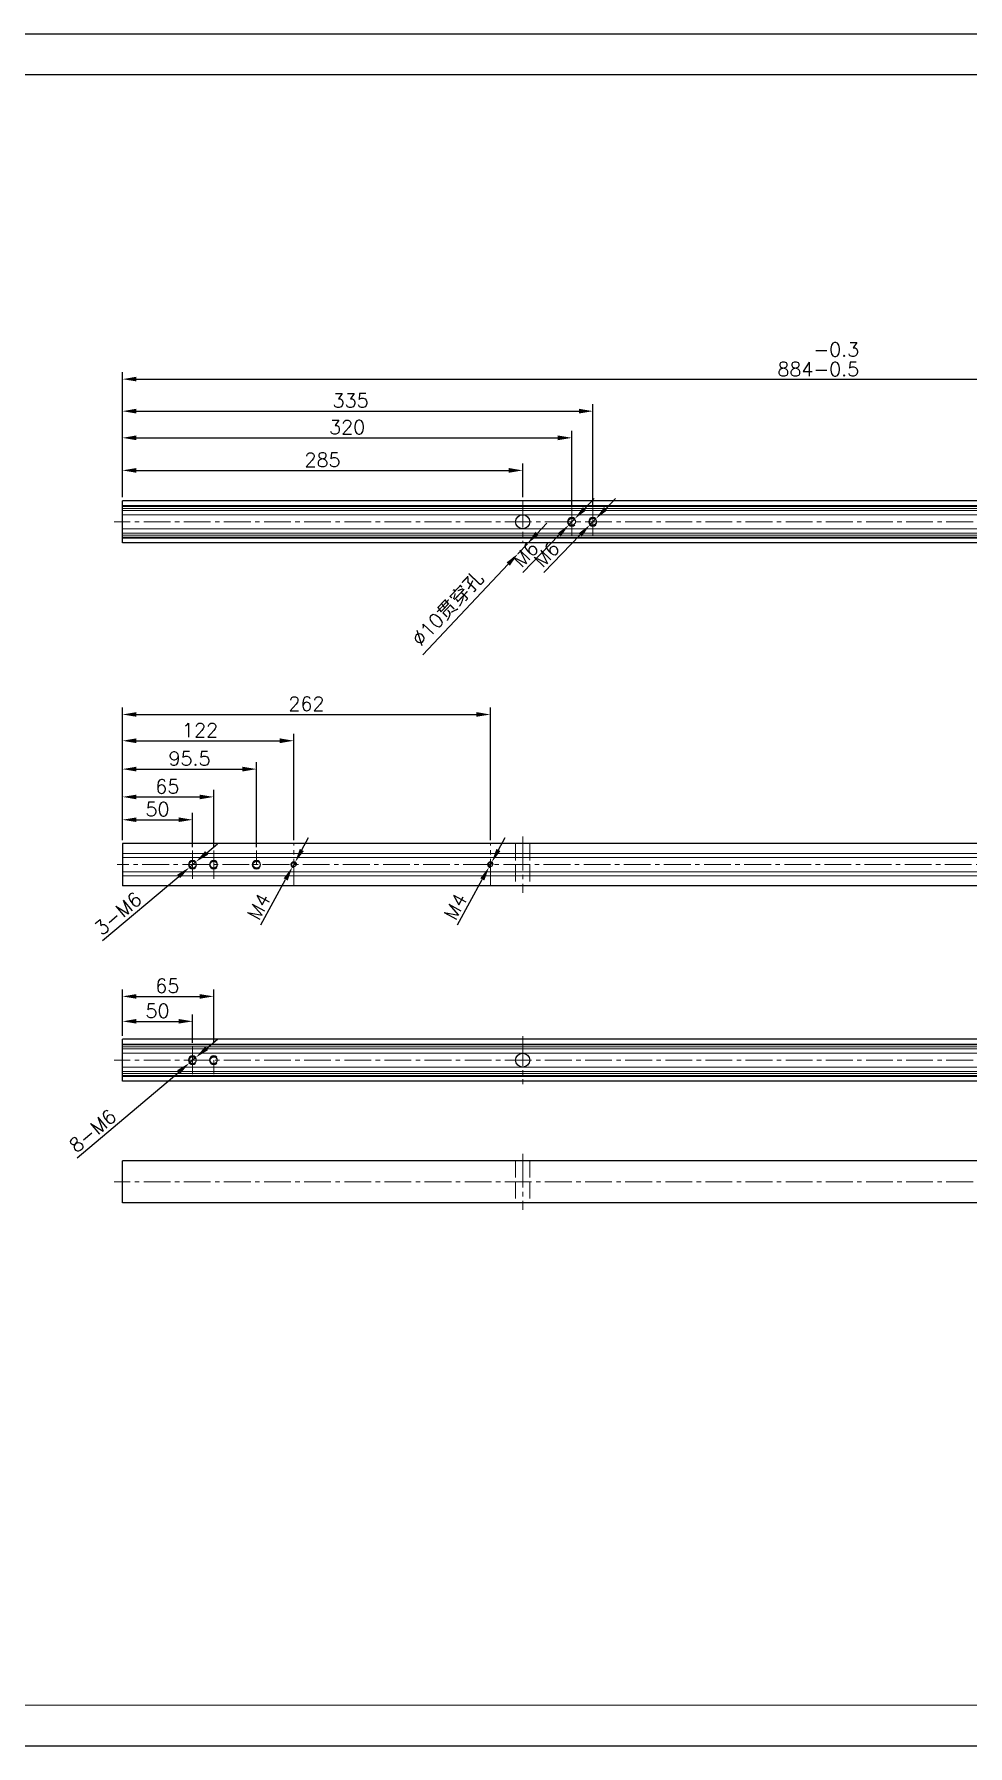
# Model space of a CAD drawing. Header units: millimetres. Extents: x -30327 to 34858, y 4015 to 75103.
# Drawn here: x -3633 to -2968, y 60062 to 61281 of the extents above; entities that cross this region are included whole.
import ezdxf

# ---------------------------------------------------------------- set-up
doc = ezdxf.new("R2010")
doc.units = ezdxf.units.MM
doc.linetypes.add('ACAD_ISO02W100', pattern=[15, 12, -3])
doc.linetypes.add('CENTER2', pattern=[28.575, 19.05, -3.175, 3.175, -3.175])
doc.layers.add('A-TITLEBLOCK', color=7, linetype='Continuous', lineweight=18)
doc.layers.add('dim', color=2, linetype='Continuous', lineweight=9)
for name, color, linetype in [('green', 3, 'ACAD_ISO02W100'), ('print', 30, 'Continuous'), ('red', 1, 'CENTER2'), ('yellow', 2, 'Continuous')]:
    doc.layers.add(name, color=color, linetype=linetype)
doc.styles.add('GB', font='GBENOR.SHX', dxfattribs={"bigfont": 'gbcbig.shx'})
doc.styles.get("Standard").update_dxf_attribs({"font": 'txt', "bigfont": 'gbcbig.shx'})
doc.dimstyles.new('1-4', dxfattribs={"dimscale": 4, "dimtxt": 2.5, "dimasz": 2.5, "dimexe": 1.25, "dimexo": 0.625, "dimtad": 1, "dimdsep": 46, "dimtxsty": 'Standard', "dimcen": 2.5, "dimadec": 0, "dimazin": 0, "dimtfac": 1, "dimtmove": 0, "dimatfit": 3, "dimfxl": 0, "dimarcsym": 0})

# ---------------------------------------------------------------- blocks, each defined once
blk = doc.blocks.new('*D188')
at = {"layer": 'Defpoints', "color": 0, "transparency": 16777216}
for p in [(-3520, 60578.1), (-3570, 60565.4), (-3520, 60560.4)]:
    blk.add_point(p, dxfattribs=at)
at = {"layer": 'yellow', "color": 0, "lineweight": -2, "transparency": 16777216}
for p, q in [((-3570, 60567.9), (-3570, 60583.1)), ((-3560, 60578.1), (-3530, 60578.1)), ((-3520, 60562.9), (-3520, 60583.1))]:
    blk.add_line(p, q, dxfattribs=at)
at = {"layer": 'yellow', "color": 0, "transparency": 16777216}
for points in [[(-3560, 60579.8), (-3560, 60576.5), (-3570, 60578.1)], [(-3530, 60579.8), (-3530, 60576.5), (-3520, 60578.1)]]:
    blk.add_solid(points, dxfattribs=at)
at = {"layer": 'yellow', "color": 0, "lineweight": 9, "transparency": 16777216, "insert": (-3545, 60585.6), "char_height": 10, "attachment_point": 5}
blk.add_mtext('50', dxfattribs=at)
blk = doc.blocks.new('*D189')
at = {"layer": 'Defpoints', "color": 0, "transparency": 16777216}
for p in [(-3517.7, 60552.4), (-3522.3, 60548.5)]:
    blk.add_point(p, dxfattribs=at)
at = {"layer": 'yellow', "color": 0, "lineweight": -2, "transparency": 16777216}
for p, q in [((-3510.1, 60558.8), (-3502.4, 60565.3)), ((-3517.7, 60552.4), (-3522.3, 60548.5)), ((-3602.2, 60480.9), (-3529.9, 60542))]:
    blk.add_line(p, q, dxfattribs=at)
at = {"layer": 'yellow', "color": 0, "transparency": 16777216}
for points in [[(-3511.1, 60560.1), (-3509, 60557.6), (-3517.7, 60552.4)], [(-3531, 60543.3), (-3528.8, 60540.8), (-3522.3, 60548.5)]]:
    blk.add_solid(points, dxfattribs=at)
at = {"layer": 'yellow', "color": 0, "lineweight": 9, "transparency": 16777216, "insert": (-3591.2, 60500.1), "char_height": 10, "attachment_point": 5, "rotation": 40.2138}
blk.add_mtext('8-M6', dxfattribs=at)
blk = doc.blocks.new('*D190')
at = {"layer": 'Defpoints', "color": 0, "transparency": 16777216}
for p in [(-3522.3, 60687.8), (-3517.7, 60691.7)]:
    blk.add_point(p, dxfattribs=at)
at = {"layer": 'yellow', "color": 0, "lineweight": -2, "transparency": 16777216}
for p, q in [((-3510, 60698.1), (-3502.4, 60704.5)), ((-3517.7, 60691.7), (-3522.3, 60687.8)), ((-3584.2, 60635.8), (-3529.9, 60681.4))]:
    blk.add_line(p, q, dxfattribs=at)
at = {"layer": 'yellow', "color": 0, "transparency": 16777216}
for points in [[(-3511.1, 60699.4), (-3509, 60696.8), (-3517.7, 60691.7)], [(-3531, 60682.6), (-3528.9, 60680.1), (-3522.3, 60687.8)]]:
    blk.add_solid(points, dxfattribs=at)
at = {"layer": 'yellow', "color": 0, "lineweight": 9, "transparency": 16777216, "insert": (-3573.1, 60654.9), "char_height": 10, "attachment_point": 5, "rotation": 40.0502}
blk.add_mtext('3-M6', dxfattribs=at)
blk = doc.blocks.new('*D191')
at = {"layer": 'Defpoints', "color": 0, "transparency": 16777216}
for p in [(-3449, 60688), (-3447, 60691.5)]:
    blk.add_point(p, dxfattribs=at)
at = {"layer": 'yellow', "color": 0, "lineweight": -2, "transparency": 16777216}
for p, q in [((-3442.2, 60700.2), (-3437.4, 60709)), ((-3447, 60691.5), (-3449, 60688)), ((-3471.5, 60646.9), (-3453.8, 60679.2))]:
    blk.add_line(p, q, dxfattribs=at)
at = {"layer": 'yellow', "color": 0, "transparency": 16777216}
for points in [[(-3443.7, 60701), (-3440.8, 60699.4), (-3447, 60691.5)], [(-3455.2, 60680), (-3452.3, 60678.4), (-3449, 60688)]]:
    blk.add_solid(points, dxfattribs=at)
at = {"layer": 'yellow', "color": 0, "lineweight": 9, "transparency": 16777216, "insert": (-3472.9, 60660), "char_height": 10, "attachment_point": 5, "rotation": 61.2248}
blk.add_mtext('M4', dxfattribs=at)
blk = doc.blocks.new('*D192')
at = {"layer": 'Defpoints', "color": 0, "transparency": 16777216}
for p in [(-3252.1, 60931.8), (-3247.9, 60936.1)]:
    blk.add_point(p, dxfattribs=at)
at = {"layer": 'yellow', "color": 0, "lineweight": -2, "transparency": 16777216}
for p, q in [((-3240.9, 60943.3), (-3234, 60950.5)), ((-3247.9, 60936.1), (-3252.1, 60931.8)), ((-3285, 60897.9), (-3259, 60924.7))]:
    blk.add_line(p, q, dxfattribs=at)
at = {"layer": 'yellow', "color": 0, "transparency": 16777216}
for points in [[(-3242.1, 60944.5), (-3239.7, 60942.2), (-3247.9, 60936.1)], [(-3260.2, 60925.8), (-3257.9, 60923.5), (-3252.1, 60931.8)]]:
    blk.add_solid(points, dxfattribs=at)
at = {"layer": 'yellow', "color": 0, "lineweight": 9, "transparency": 16777216, "insert": (-3282.9, 60910.9), "char_height": 10, "attachment_point": 5, "rotation": 45.8637}
blk.add_mtext('M6', dxfattribs=at)
blk = doc.blocks.new('*D162')
at = {"layer": 'Defpoints', "color": 0, "transparency": 16777216}
for p in [(-3520, 60721.7), (-3570, 60704.7), (-3520, 60699.7)]:
    blk.add_point(p, dxfattribs=at)
at = {"layer": 'yellow', "color": 0, "lineweight": -2, "transparency": 16777216}
for p, q in [((-3570, 60707.2), (-3570, 60726.7)), ((-3560, 60721.7), (-3530, 60721.7)), ((-3520, 60702.2), (-3520, 60726.7))]:
    blk.add_line(p, q, dxfattribs=at)
at = {"layer": 'yellow', "color": 0, "transparency": 16777216}
for points in [[(-3560, 60723.4), (-3560, 60720.1), (-3570, 60721.7)], [(-3530, 60723.4), (-3530, 60720.1), (-3520, 60721.7)]]:
    blk.add_solid(points, dxfattribs=at)
at = {"layer": 'yellow', "color": 0, "lineweight": 9, "transparency": 16777216, "insert": (-3545, 60729.2), "char_height": 10, "attachment_point": 5}
blk.add_mtext('50', dxfattribs=at)
blk = doc.blocks.new('*D163')
at = {"layer": 'Defpoints', "color": 0, "transparency": 16777216}
for p in [(-3448, 60778), (-3570, 60704.7), (-3448, 60704.7)]:
    blk.add_point(p, dxfattribs=at)
at = {"layer": 'yellow', "color": 0, "lineweight": -2, "transparency": 16777216}
for p, q in [((-3570, 60707.2), (-3570, 60783)), ((-3448, 60707.2), (-3448, 60783)), ((-3560, 60778), (-3458, 60778))]:
    blk.add_line(p, q, dxfattribs=at)
at = {"layer": 'yellow', "color": 0, "transparency": 16777216}
for points in [[(-3560, 60779.7), (-3560, 60776.3), (-3570, 60778)], [(-3458, 60779.7), (-3458, 60776.3), (-3448, 60778)]]:
    blk.add_solid(points, dxfattribs=at)
at = {"layer": 'yellow', "color": 0, "lineweight": 9, "transparency": 16777216, "insert": (-3514.7, 60785.5), "char_height": 10, "attachment_point": 5}
blk.add_mtext('122', dxfattribs=at)
blk = doc.blocks.new('*D164')
at = {"layer": 'Defpoints', "color": 0, "transparency": 16777216}
for p in [(-3308, 60796.7), (-3570, 60704.7), (-3308, 60704.7)]:
    blk.add_point(p, dxfattribs=at)
at = {"layer": 'yellow', "color": 0, "lineweight": -2, "transparency": 16777216}
for p, q in [((-3570, 60707.2), (-3570, 60801.7)), ((-3560, 60796.7), (-3318, 60796.7)), ((-3308, 60707.2), (-3308, 60801.7))]:
    blk.add_line(p, q, dxfattribs=at)
at = {"layer": 'yellow', "color": 0, "transparency": 16777216}
for points in [[(-3560, 60798.4), (-3560, 60795.1), (-3570, 60796.7)], [(-3318, 60798.4), (-3318, 60795.1), (-3308, 60796.7)]]:
    blk.add_solid(points, dxfattribs=at)
at = {"layer": 'yellow', "color": 0, "lineweight": 9, "transparency": 16777216, "insert": (-3439, 60804.2), "char_height": 10, "attachment_point": 5}
blk.add_mtext('262', dxfattribs=at)
blk = doc.blocks.new('*D165')
at = {"layer": 'Defpoints', "color": 0, "transparency": 16777216}
for p in [(-3285, 60970.6), (-3570, 60949.6), (-3285, 60949)]:
    blk.add_point(p, dxfattribs=at)
at = {"layer": 'yellow', "color": 0, "lineweight": -2, "transparency": 16777216}
for p, q in [((-3570, 60952.1), (-3570, 60975.6)), ((-3560, 60970.6), (-3295, 60970.6)), ((-3285, 60951.5), (-3285, 60975.6))]:
    blk.add_line(p, q, dxfattribs=at)
at = {"layer": 'yellow', "color": 0, "transparency": 16777216}
for points in [[(-3560, 60972.3), (-3560, 60968.9), (-3570, 60970.6)], [(-3295, 60972.3), (-3295, 60968.9), (-3285, 60970.6)]]:
    blk.add_solid(points, dxfattribs=at)
at = {"layer": 'yellow', "color": 0, "lineweight": 9, "transparency": 16777216, "insert": (-3427.5, 60978.1), "char_height": 10, "attachment_point": 5}
blk.add_mtext('285', dxfattribs=at)
blk = doc.blocks.new('*D166')
at = {"layer": 'Defpoints', "color": 0, "transparency": 16777216}
for p in [(-3250, 60993.8), (-3570, 60949.6), (-3250, 60942)]:
    blk.add_point(p, dxfattribs=at)
at = {"layer": 'yellow', "color": 0, "lineweight": -2, "transparency": 16777216}
for p, q in [((-3570, 60952.1), (-3570, 60998.8)), ((-3560, 60993.8), (-3260, 60993.8)), ((-3250, 60944.5), (-3250, 60998.8))]:
    blk.add_line(p, q, dxfattribs=at)
at = {"layer": 'yellow', "color": 0, "transparency": 16777216}
for points in [[(-3560, 60995.5), (-3560, 60992.1), (-3570, 60993.8)], [(-3260, 60995.5), (-3260, 60992.1), (-3250, 60993.8)]]:
    blk.add_solid(points, dxfattribs=at)
at = {"layer": 'yellow', "color": 0, "lineweight": 9, "transparency": 16777216, "insert": (-3410, 61001.3), "char_height": 10, "attachment_point": 5}
blk.add_mtext('320', dxfattribs=at)
blk = doc.blocks.new('*D167')
at = {"layer": 'Defpoints', "color": 0, "transparency": 16777216}
for p in [(-2686, 61035.6), (-3570, 60949), (-2686, 60949)]:
    blk.add_point(p, dxfattribs=at)
at = {"layer": 'yellow', "color": 0, "lineweight": -2, "transparency": 16777216}
for p, q in [((-3570, 60951.5), (-3570, 61040.6)), ((-2686, 60951.5), (-2686, 61040.6)), ((-3560, 61035.6), (-2696, 61035.6))]:
    blk.add_line(p, q, dxfattribs=at)
at = {"layer": 'yellow', "color": 0, "transparency": 16777216}
for points in [[(-3560, 61037.3), (-3560, 61034), (-3570, 61035.6)], [(-2696, 61037.3), (-2696, 61034), (-2686, 61035.6)]]:
    blk.add_solid(points, dxfattribs=at)
at = {"layer": 'yellow', "color": 0, "lineweight": 9, "transparency": 16777216, "insert": (-3074.5, 61049.8), "char_height": 10, "attachment_point": 5}
blk.add_mtext('884\\S-0.3^ -0.5;', dxfattribs=at)
blk = doc.blocks.new('*D400')
at = {"layer": 'Defpoints', "color": 0, "transparency": 16777216}
for p in [(-3281.6, 60918.4), (-3288.4, 60911.2)]:
    blk.add_point(p, dxfattribs=at)
at = {"layer": 'dim', "color": 0, "lineweight": -2, "transparency": 16777216}
for p, q in [((-3274.7, 60925.7), (-3267.9, 60933)), ((-3281.6, 60918.4), (-3288.4, 60911.2)), ((-3356.2, 60839.3), (-3295.3, 60903.9))]:
    blk.add_line(p, q, dxfattribs=at)
at = {"layer": 'dim', "color": 0, "transparency": 16777216}
for points in [[(-3275.9, 60926.9), (-3273.5, 60924.6), (-3281.6, 60918.4)], [(-3296.5, 60905), (-3294.1, 60902.7), (-3288.4, 60911.2)]]:
    blk.add_solid(points, dxfattribs=at)
at = {"layer": 'dim', "color": 0, "transparency": 16777216, "insert": (-3338.1, 60871.8), "char_height": 10, "attachment_point": 5, "rotation": 46.7086}
blk.add_mtext('∅10{\\fSimSun|b0|i0|c134|p2;贯穿孔}', dxfattribs=at)
blk = doc.blocks.new('*D401')
at = {"layer": 'Defpoints', "color": 0, "transparency": 16777216}
for p in [(-3309, 60688), (-3307, 60691.5)]:
    blk.add_point(p, dxfattribs=at)
at = {"layer": 'yellow', "color": 0, "lineweight": -2, "transparency": 16777216}
for p, q in [((-3302.2, 60700.2), (-3297.4, 60709)), ((-3307, 60691.5), (-3309, 60688)), ((-3331.5, 60646.9), (-3313.8, 60679.2))]:
    blk.add_line(p, q, dxfattribs=at)
at = {"layer": 'yellow', "color": 0, "transparency": 16777216}
for points in [[(-3303.7, 60701), (-3300.8, 60699.4), (-3307, 60691.5)], [(-3315.2, 60680), (-3312.3, 60678.4), (-3309, 60688)]]:
    blk.add_solid(points, dxfattribs=at)
at = {"layer": 'yellow', "color": 0, "lineweight": 9, "transparency": 16777216, "insert": (-3332.9, 60660), "char_height": 10, "attachment_point": 5, "rotation": 61.2248}
blk.add_mtext('M4', dxfattribs=at)
blk = doc.blocks.new('*D404')
at = {"layer": 'Defpoints', "color": 0, "transparency": 16777216}
for p in [(-3237.1, 60931.8), (-3232.9, 60936.1)]:
    blk.add_point(p, dxfattribs=at)
at = {"layer": 'yellow', "color": 0, "lineweight": -2, "transparency": 16777216}
for p, q in [((-3225.9, 60943.3), (-3219, 60950.5)), ((-3232.9, 60936.1), (-3237.1, 60931.8)), ((-3270, 60897.9), (-3244, 60924.7))]:
    blk.add_line(p, q, dxfattribs=at)
at = {"layer": 'yellow', "color": 0, "transparency": 16777216}
for points in [[(-3227.1, 60944.5), (-3224.7, 60942.2), (-3232.9, 60936.1)], [(-3245.2, 60925.8), (-3242.9, 60923.5), (-3237.1, 60931.8)]]:
    blk.add_solid(points, dxfattribs=at)
at = {"layer": 'yellow', "color": 0, "lineweight": 9, "transparency": 16777216, "insert": (-3267.9, 60910.9), "char_height": 10, "attachment_point": 5, "rotation": 45.8637}
blk.add_mtext('M6', dxfattribs=at)
blk = doc.blocks.new('*D405')
at = {"layer": 'Defpoints', "color": 0, "transparency": 16777216}
for p in [(-3235, 61012.8), (-3570, 60949.6), (-3235, 60942)]:
    blk.add_point(p, dxfattribs=at)
at = {"layer": 'yellow', "color": 0, "lineweight": -2, "transparency": 16777216}
for p, q in [((-3570, 60952.1), (-3570, 61017.8)), ((-3560, 61012.8), (-3245, 61012.8)), ((-3235, 60944.5), (-3235, 61017.8))]:
    blk.add_line(p, q, dxfattribs=at)
at = {"layer": 'yellow', "color": 0, "transparency": 16777216}
for points in [[(-3560, 61014.5), (-3560, 61011.1), (-3570, 61012.8)], [(-3245, 61014.5), (-3245, 61011.1), (-3235, 61012.8)]]:
    blk.add_solid(points, dxfattribs=at)
at = {"layer": 'yellow', "color": 0, "lineweight": 9, "transparency": 16777216, "insert": (-3407.5, 61020.3), "char_height": 10, "attachment_point": 5}
blk.add_mtext('335', dxfattribs=at)
blk = doc.blocks.new('*D406')
at = {"layer": 'Defpoints', "color": 0, "transparency": 16777216}
for p in [(-3505, 60595.9), (-3570, 60565.4), (-3505, 60560.4)]:
    blk.add_point(p, dxfattribs=at)
at = {"layer": 'yellow', "color": 0, "lineweight": -2, "transparency": 16777216}
for p, q in [((-3570, 60567.9), (-3570, 60600.9)), ((-3505, 60562.9), (-3505, 60600.9)), ((-3560, 60595.9), (-3515, 60595.9))]:
    blk.add_line(p, q, dxfattribs=at)
at = {"layer": 'yellow', "color": 0, "transparency": 16777216}
for points in [[(-3560, 60597.5), (-3560, 60594.2), (-3570, 60595.9)], [(-3515, 60597.5), (-3515, 60594.2), (-3505, 60595.9)]]:
    blk.add_solid(points, dxfattribs=at)
at = {"layer": 'yellow', "color": 0, "lineweight": 9, "transparency": 16777216, "insert": (-3538, 60603.4), "char_height": 10, "attachment_point": 5}
blk.add_mtext('65', dxfattribs=at)
blk = doc.blocks.new('*D409')
at = {"layer": 'Defpoints', "color": 0, "transparency": 16777216}
for p in [(-3505, 60738), (-3570, 60704.7), (-3505, 60699.7)]:
    blk.add_point(p, dxfattribs=at)
at = {"layer": 'yellow', "color": 0, "lineweight": -2, "transparency": 16777216}
for p, q in [((-3570, 60707.2), (-3570, 60743)), ((-3560, 60738), (-3515, 60738)), ((-3505, 60702.2), (-3505, 60743))]:
    blk.add_line(p, q, dxfattribs=at)
at = {"layer": 'yellow', "color": 0, "transparency": 16777216}
for points in [[(-3560, 60739.6), (-3560, 60736.3), (-3570, 60738)], [(-3515, 60739.6), (-3515, 60736.3), (-3505, 60738)]]:
    blk.add_solid(points, dxfattribs=at)
at = {"layer": 'yellow', "color": 0, "lineweight": 9, "transparency": 16777216, "insert": (-3538, 60745.5), "char_height": 10, "attachment_point": 5}
blk.add_mtext('65', dxfattribs=at)
blk = doc.blocks.new('*D1055')
at = {"layer": 'Defpoints', "color": 0, "transparency": 16777216}
for p in [(-3474.5, 60757.8), (-3570, 60704.7), (-3474.5, 60699.7)]:
    blk.add_point(p, dxfattribs=at)
at = {"layer": 'yellow', "color": 0, "lineweight": -2, "transparency": 16777216}
for p, q in [((-3570, 60707.2), (-3570, 60762.8)), ((-3560, 60757.8), (-3484.5, 60757.8)), ((-3474.5, 60702.2), (-3474.5, 60762.8))]:
    blk.add_line(p, q, dxfattribs=at)
at = {"layer": 'yellow', "color": 0, "transparency": 16777216}
for points in [[(-3560, 60759.5), (-3560, 60756.1), (-3570, 60757.8)], [(-3484.5, 60759.5), (-3484.5, 60756.1), (-3474.5, 60757.8)]]:
    blk.add_solid(points, dxfattribs=at)
at = {"layer": 'yellow', "color": 0, "lineweight": 9, "transparency": 16777216, "insert": (-3522.2, 60765.3), "char_height": 10, "attachment_point": 5}
blk.add_mtext('95.5', dxfattribs=at)
blk = doc.blocks.new('DT-A2-TITLE')
for p, q in [((594, 420), (0, 420)), ((584, 410), (10, 410))]:
    blk.add_line(p, q)
at = {"layer": 'A-TITLEBLOCK', "color": 7}
for p, q in [((10, 10), (584, 10)), ((0, 0), (594, 0))]:
    blk.add_line(p, q, dxfattribs=at)
at = {"style": 'GB'}
for tag, p, height in [('#设计', (451.96, 38.52), 3.5), ('#品名', (523.32, 37.95), 3.5), ('#审核', (451.99, 28.1), 3.5), ('#图号', (526.67, 27.2), 3.5), ('#材料说明', (442.15, 13.59), 3), ('#数量', (520.33, 14.51), 3.5), ('#版本', (552.92, 14.47), 3.5)]:
    blk.add_attdef(tag, p, '', height=height, dxfattribs=at)

msp = doc.modelspace()

# ---------------------------------------------------------------- linework, layer by layer
for p, q in [((-2685.9971, 60948.9826), (-3569.9971, 60948.9826)), ((-3569.9971, 60918.9826), (-3569.9971, 60948.9826)), ((-2685.9971, 60918.9826), (-3569.9971, 60918.9826)), ((-2686.9981, 60704.7291), (-3569.9971, 60704.7291)), ((-3569.9971, 60704.7291), (-3569.9971, 60674.7291)), ((-2686.9981, 60674.7291), (-3569.9971, 60674.7291)), ((-2685.9971, 60565.4372), (-3569.9971, 60565.4372)), ((-3569.9971, 60535.4372), (-3569.9971, 60565.4372)), ((-2685.9971, 60535.4372), (-3569.9971, 60535.4372)), ((-2685.9971, 60478.7912), (-3569.9971, 60478.7912)), ((-3569.9971, 60448.7912), (-3569.9971, 60478.7912)), ((-2685.9971, 60448.7912), (-3569.9971, 60448.7912))]:
    msp.add_line(p, q)
at = {"lineweight": 9}
for p, q in [((-2685.9971, 60945.4826), (-3569.9971, 60945.4826)), ((-2685.9971, 60944.9826), (-3569.9971, 60944.9826)), ((-2685.9971, 60943.4826), (-3569.9971, 60943.4826)), ((-2685.9971, 60941.9826), (-3569.9971, 60941.9826)), ((-2685.9971, 60938.9826), (-3569.9971, 60938.9826)), ((-2685.9971, 60928.9826), (-3569.9971, 60928.9826)), ((-2685.9971, 60925.9826), (-3569.9971, 60925.9826)), ((-2685.9971, 60924.4826), (-3569.9971, 60924.4826)), ((-2685.9971, 60922.9826), (-3569.9971, 60922.9826)), ((-2685.9971, 60922.3408), (-3569.9971, 60922.3408)), ((-2686.9981, 60697.7291), (-3569.9971, 60697.7291)), ((-2686.9981, 60694.7291), (-3569.9971, 60694.7291)), ((-2686.9981, 60684.7291), (-3569.9971, 60684.7291)), ((-2686.9981, 60681.7291), (-3569.9971, 60681.7291)), ((-2685.9971, 60561.9372), (-3569.9971, 60561.9372)), ((-2685.9971, 60561.4372), (-3569.9971, 60561.4372)), ((-2685.9971, 60559.9372), (-3569.9971, 60559.9372)), ((-2685.9971, 60558.4372), (-3569.9971, 60558.4372)), ((-2685.9971, 60555.4372), (-3569.9971, 60555.4372)), ((-2685.9971, 60545.4372), (-3569.9971, 60545.4372)), ((-2685.9971, 60542.4372), (-3569.9971, 60542.4372)), ((-2685.9971, 60540.9372), (-3569.9971, 60540.9372)), ((-2685.9971, 60539.4372), (-3569.9971, 60539.4372)), ((-2685.9971, 60538.7955), (-3569.9971, 60538.7955))]:
    msp.add_line(p, q, dxfattribs=at)
for centre, radius in [((-3284.9971, 60933.9826), 5), ((-3249.9971, 60933.9826), 2.5), ((-3234.9971, 60933.9826), 2.5), ((-3519.9971, 60689.7291), 2.5), ((-3504.9971, 60689.7291), 2.5), ((-3474.4971, 60689.7291), 2.5), ((-3447.9971, 60689.7291), 1.5), ((-3307.9971, 60689.7291), 1.5), ((-3519.9971, 60550.4372), 2.5), ((-3504.9971, 60550.4372), 2.5), ((-3284.9971, 60550.4372), 5)]:
    msp.add_circle(centre, radius)
for centre, radius, start, end in [((-3249.9971, 60933.9826), 3, 45, 315), ((-3234.9971, 60933.9826), 3, 45, 315), ((-3519.9971, 60689.7291), 3, 45, 315), ((-3504.9971, 60689.7291), 3, 45, 315), ((-3474.4971, 60689.7291), 3, 45, 315), ((-3447.9971, 60689.7291), 2, 0, 270), ((-3307.9971, 60689.7291), 2, 0, 270), ((-3519.9971, 60550.4372), 3, 45, 315), ((-3504.9971, 60550.4372), 3, 45, 315)]:
    msp.add_arc(centre, radius, start, end)
at = {"layer": 'green', "lineweight": 9}
for p, q in [((-3289.9971, 60704.7291), (-3289.9971, 60674.7291)), ((-3279.9971, 60704.7291), (-3279.9971, 60674.7291)), ((-3289.9971, 60478.7912), (-3289.9971, 60448.7912)), ((-3279.9971, 60478.7912), (-3279.9971, 60448.7912))]:
    msp.add_line(p, q, dxfattribs=at)
at = {"layer": 'print'}
msp.add_lwpolyline([(-3947.2723, 60062.0396), (-2222.8665, 60062.0396), (-2222.8665, 61281.3164), (-3947.2723, 61281.3164)], close=True, dxfattribs=at)
at = {"layer": 'red', "lineweight": 9}
for p, q in [((-3284.9971, 60948.9826), (-3284.9971, 60918.9826)), ((-3249.9971, 60933.9826), (-3249.9971, 60943.9826)), ((-3234.9971, 60933.9826), (-3234.9971, 60943.9826)), ((-2678.5619, 60933.9826), (-3575.9237, 60933.9826)), ((-3249.9971, 60933.9826), (-3249.9971, 60923.9826)), ((-3234.9971, 60933.9826), (-3234.9971, 60923.9826)), ((-3284.9971, 60704.7291), (-3284.9971, 60709.7291)), ((-3519.9971, 60689.7291), (-3519.9971, 60699.7291)), ((-3504.9971, 60689.7291), (-3504.9971, 60699.7291)), ((-3474.4971, 60689.7291), (-3474.4971, 60699.7291)), ((-3447.9971, 60674.7291), (-3447.9971, 60704.7291)), ((-3307.9971, 60674.7291), (-3307.9971, 60704.7291)), ((-3284.9971, 60704.7291), (-3284.9971, 60674.7291)), ((-3569.9971, 60689.7291), (-3573.6697, 60689.7291)), ((-2679.5629, 60689.7291), (-3569.9971, 60689.7291)), ((-3519.9971, 60689.7291), (-3519.9971, 60679.7291)), ((-3504.9971, 60689.7291), (-3504.9971, 60679.7291)), ((-3284.9971, 60674.7291), (-3284.9971, 60669.7291)), ((-3284.9971, 60565.4372), (-3284.9971, 60567.4372)), ((-3284.9971, 60565.4372), (-3284.9971, 60535.4372)), ((-2678.5619, 60550.4372), (-3575.9237, 60550.4372)), ((-3519.9971, 60550.4372), (-3519.9971, 60560.4372)), ((-3519.9971, 60550.4372), (-3519.9971, 60540.4372)), ((-3504.9971, 60550.4372), (-3504.9971, 60540.4372)), ((-3284.9971, 60535.4372), (-3284.9971, 60533.4372)), ((-3284.9971, 60478.7912), (-3284.9971, 60483.7912)), ((-3284.9971, 60478.7912), (-3284.9971, 60448.7912)), ((-2678.5619, 60463.7912), (-3575.9237, 60463.7912)), ((-3284.9971, 60448.7912), (-3284.9971, 60443.7912))]:
    msp.add_line(p, q, dxfattribs=at)

# ---------------------------------------------------------------- block references
at = {"xscale": 2.90304, "yscale": 2.90304, "zscale": 2.90304}
msp.add_blockref('DT-A2-TITLE', (-3947.2723, 60062.0396), dxfattribs=at)

# ---------------------------------------------------------------- dimensions: what is measured, and where the dimension line sits
at = {"layer": 'dim'}
dim = msp.add_diameter_dim_2p(p1=(-3281.5686, 60918.4434), p2=(-3288.4257, 60911.1646), text='<>{\\fSimSun|b0|i0|c134|p2;贯穿孔}', dimstyle='1-4', dxfattribs=at)
dim.commit()
dim.dimension.update_dxf_attribs({"geometry": '*D400', "text_midpoint": (-3331.4542, 60865.4901), "dimtype": 163})
at = {"layer": 'yellow', "lineweight": 9}
dim = msp.add_linear_dim(base=(-2685.9971, 61035.6212), p1=(-3569.9971, 60948.9826), p2=(-2685.9971, 60948.9826), dimstyle='1-4', override={"dimgap": 0.625, "dimtol": 1, "dimlim": 0, "dimtp": -0.3, "dimtm": 0.5}, dxfattribs=at)
dim.commit()
dim.dimension.update_dxf_attribs({"geometry": '*D167', "text_midpoint": (-3074.4971, 61035.6212), "dimtype": 160})
for base, p1, p2, picture, middle in [((-3234.9971, 61012.7931), (-3569.9971, 60949.6076), (-3234.9971, 60941.9826), '*D405', (-3407.4971, 61012.7931)), ((-3447.9971, 60777.9935), (-3569.9971, 60704.7291), (-3447.9971, 60704.7291), '*D163', (-3514.7471, 60777.9935)), ((-3474.4971, 60757.7903), (-3569.9971, 60704.7291), (-3474.4971, 60699.7291), '*D1055', (-3522.2471, 60757.7903)), ((-3504.9971, 60737.9811), (-3569.9971, 60704.7291), (-3504.9971, 60699.7291), '*D409', (-3537.9971, 60737.9811)), ((-3504.9971, 60595.8665), (-3569.9971, 60565.4372), (-3504.9971, 60560.4372), '*D406', (-3537.9971, 60595.8665))]:
    dim = msp.add_linear_dim(base=base, p1=p1, p2=p2, dimstyle='1-4', dxfattribs=at)
    dim.commit()
    dim.dimension.update_dxf_attribs({"geometry": picture, "text_midpoint": middle, "dimtype": 160})
for base, p1, p2, picture, middle in [((-3249.9971, 60993.7867), (-3569.9971, 60949.6076), (-3249.9971, 60941.9826), '*D166', (-3409.9971, 61001.2867)), ((-3284.9971, 60970.6137), (-3569.9971, 60949.6076), (-3284.9971, 60948.9826), '*D165', (-3427.4971, 60978.1137)), ((-3307.9971, 60796.735), (-3569.9971, 60704.7291), (-3307.9971, 60704.7291), '*D164', (-3438.9971, 60804.235)), ((-3519.9971, 60721.7217), (-3569.9971, 60704.7291), (-3519.9971, 60699.7291), '*D162', (-3544.9971, 60729.2217)), ((-3519.9971, 60578.1217), (-3569.9971, 60565.4372), (-3519.9971, 60560.4372), '*D188', (-3544.9971, 60585.6217))]:
    dim = msp.add_linear_dim(base=base, p1=p1, p2=p2, dimstyle='1-4', dxfattribs=at)
    dim.commit()
    dim.dimension.update_dxf_attribs({"geometry": picture, "text_midpoint": middle})
for p1, p2, text, picture, middle in [((-3247.908, 60936.1356), (-3252.0862, 60931.8295), 'M6', '*D192', (-3277.493, 60905.6449)), ((-3232.908, 60936.1356), (-3237.0862, 60931.8295), 'M6', '*D404', (-3262.493, 60905.6449)), ((-3447.0344, 60691.4821), (-3448.9599, 60687.9761), 'M4', '*D191', (-3466.2926, 60656.4156)), ((-3307.0344, 60691.4821), (-3308.9599, 60687.9761), 'M4', '*D401', (-3326.2926, 60656.4156)), ((-3517.7007, 60691.6595), (-3522.2936, 60687.7987), '3-M6', '*D190', (-3568.2528, 60649.1656)), ((-3517.7062, 60552.3742), (-3522.288, 60548.5003), '8-M6', '*D189', (-3586.3081, 60494.3727))]:
    dim = msp.add_diameter_dim_2p(p1=p1, p2=p2, text=text, dimstyle='1-4', dxfattribs=at)
    dim.commit()
    dim.dimension.update_dxf_attribs({"geometry": picture, "text_midpoint": middle, "dimtype": 163})

doc.saveas('drawing.dxf')
